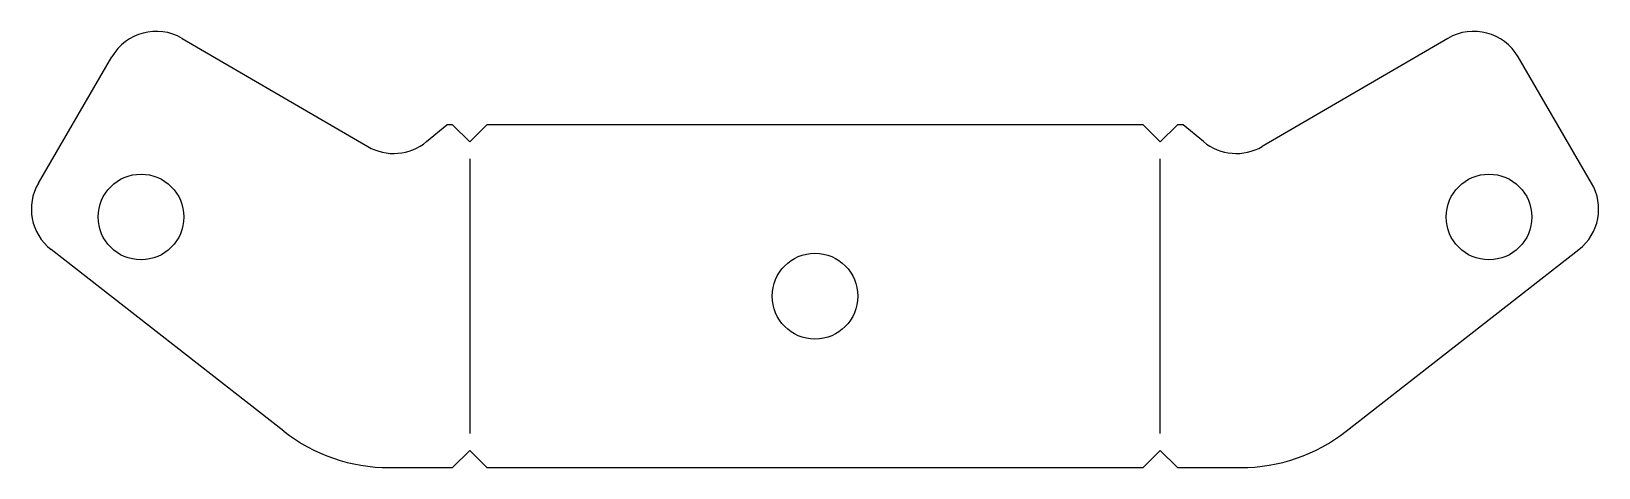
# Model space of a CAD drawing. Extents: x 0 to 91.4, y 0 to 25.4.
import ezdxf

# ---------------------------------------------------------------- set-up
doc = ezdxf.new("R2010")
doc.units = 0
doc.header["$MEASUREMENT"] = 0
doc.layers.add('CUT', color=7, linetype='CONTINUOUS')
doc.layers.add('FOLD', color=6, linetype='CONTINUOUS')

msp = doc.modelspace()

# ---------------------------------------------------------------- linework, layer by layer
at = {"layer": 'CUT'}
for p, q in [((8.797, 25.035), (19.622, 18.727)), ((82.618, 25.035), (71.793, 18.727)), ((0.408, 16.597), (4.695, 23.953)), ((91.007, 16.597), (86.72, 23.953)), ((23.051, 19.013), (24.237, 20)), ((24.572, 20), (24.237, 20)), ((25.572, 19), (24.572, 20)), ((25.572, 19), (26.572, 20)), ((64.843, 20), (26.572, 20)), ((65.843, 19), (64.843, 20)), ((65.843, 19), (66.843, 20)), ((67.178, 20), (66.843, 20)), ((68.364, 19.013), (67.178, 20)), ((14.724, 2.12), (1.153, 12.723)), ((76.691, 2.12), (90.262, 12.723)), ((25.572, 1), (24.572, 0)), ((25.572, 1), (26.572, 0)), ((65.843, 1), (64.843, 0)), ((65.843, 1), (66.843, 0)), ((20.88, 0), (24.572, 0)), ((26.572, 0), (64.843, 0)), ((66.843, 0), (70.535, 0))]:
    msp.add_line(p, q, dxfattribs=at)
for centre in [(6.396, 14.617), (85.019, 14.617), (45.707, 10)]:
    msp.add_circle(centre, 2.5, dxfattribs=at)
for centre, radius, start, end in [((7.287, 22.443), 3, 59.76988, 149.76988), ((84.128, 22.443), 3, 30.23012, 120.23012), ((21.132, 21.319), 3, 239.76988, 309.76988), ((70.283, 21.319), 3, 230.23012, 300.23012), ((3, 15.087), 3, 149.76988, 232), ((88.415, 15.087), 3, 308, 30.23012), ((20.88, 10), 10, 232, 270), ((70.535, 10), 10, 270, 308)]:
    msp.add_arc(centre, radius, start, end, dxfattribs=at)
at = {"layer": 'FOLD', "linetype": 'CONTINUOUS'}
for p, q in [((25.572, 18), (25.572, 2)), ((65.843, 2), (65.843, 18))]:
    msp.add_line(p, q, dxfattribs=at)

doc.saveas('drawing.dxf')
